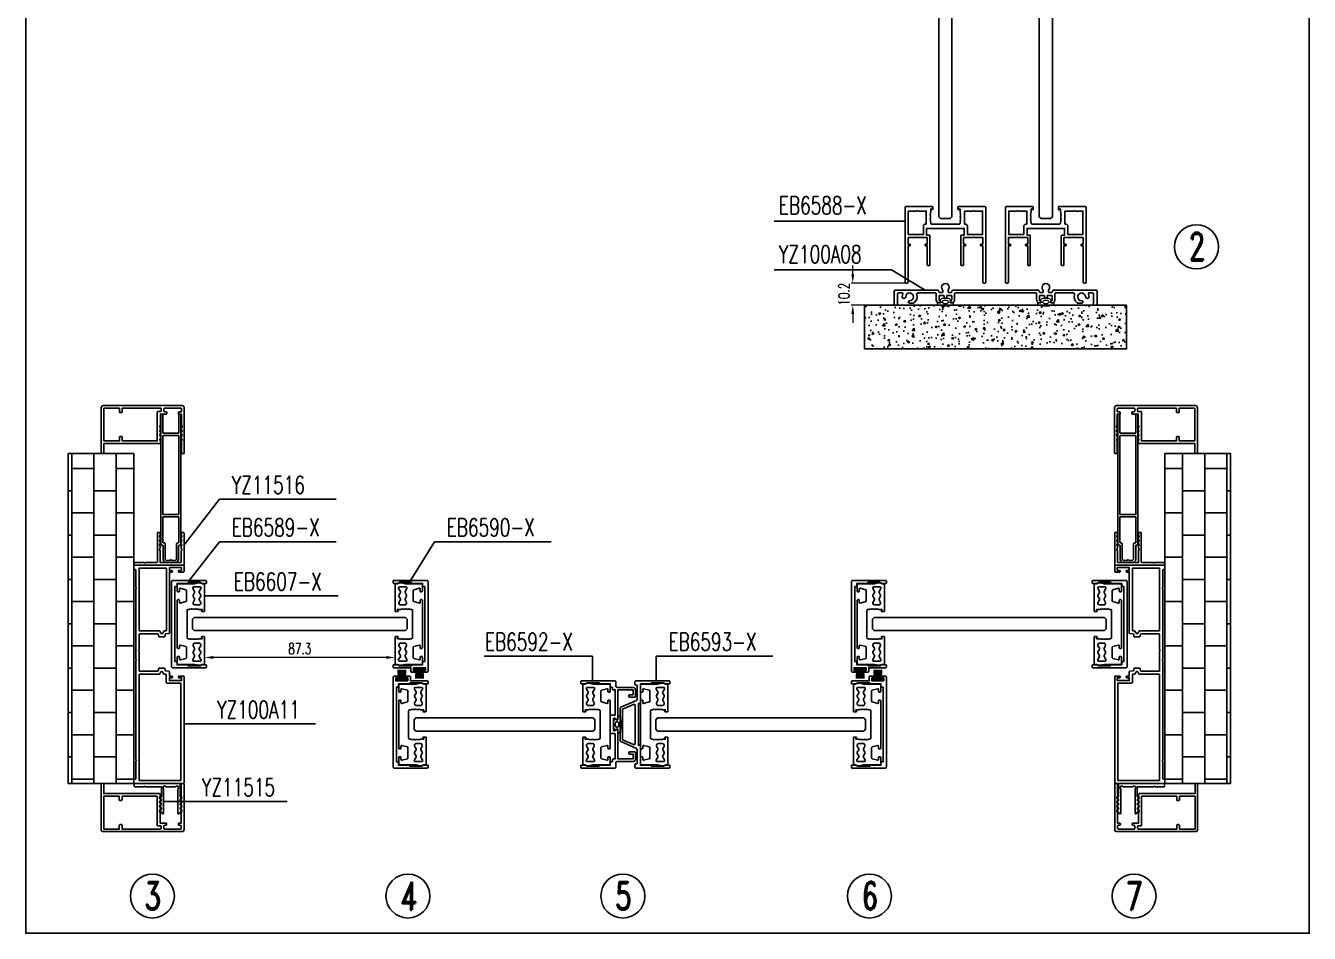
# Model space of a CAD drawing. Header units: millimetres. Extents: x 4423 to 13326, y -1516 to 5738.
# Drawn here: x 5405 to 5993, y 3091 to 3507 of the extents above; entities that cross this region are included whole.
import ezdxf

# ---------------------------------------------------------------- set-up
doc = ezdxf.new("R2010")
doc.units = ezdxf.units.MM
doc.header["$LTSCALE"] = 0.5
for name, color, linetype in [('墙体', 2, 'Continuous'), ('玻璃', 4, 'Continuous'), ('铝型材', 1, 'Continuous'), ('隔热条', 6, 'Continuous')]:
    doc.layers.add(name, color=color, linetype=linetype)
doc.styles.add('CTXT', font='romand.shx', dxfattribs={"width": 0.7, "height": 5})
doc.styles.add('汇总标注', font='romand.shx', dxfattribs={"width": 0.7, "height": 5})
doc.dimstyles.new('1汇总比例', dxfattribs={"dimscale": 0, "dimtxt": 5, "dimasz": 4, "dimexe": 0.7, "dimexo": 0.625, "dimgap": 1.5, "dimtad": 1, "dimzin": 9, "dimdsep": 46, "dimtxsty": '汇总标注', "dimcen": 0, "dimclrd": 3, "dimclre": 3, "dimclrt": 2, "dimadec": 1, "dimazin": 2, "dimtfac": 1, "dimtofl": 0, "dimtmove": 0, "dimatfit": 3, "dimfxl": 0, "dimtolj": 1, "dimlwd": 13, "dimlwe": 13, "dimarcsym": 0})

# ---------------------------------------------------------------- blocks, each defined once
blk = doc.blocks.new('*D243')
at = {"layer": 'Defpoints', "color": 0, "ltscale": 0.4, "transparency": 16777216}
for p in [(5784.17, 3388.91), (5808.81, 3388.91), (5800.16, 3378.71)]:
    blk.add_point(p, dxfattribs=at)
at = {"layer": '铝型材', "color": 3, "lineweight": 13, "ltscale": 0.4, "transparency": 16777216}
for p, q in [((5784.17, 3392.91), (5784.17, 3396.91)), ((5808.18, 3388.91), (5783.47, 3388.91)), ((5799.53, 3378.71), (5783.47, 3378.71)), ((5784.17, 3374.71), (5784.17, 3370.71))]:
    blk.add_line(p, q, dxfattribs=at)
at = {"layer": '铝型材', "color": 3, "ltscale": 0.4, "transparency": 16777216}
for points in [[(5783.5, 3392.91), (5784.83, 3392.91), (5784.17, 3388.91)], [(5783.5, 3374.71), (5784.83, 3374.71), (5784.17, 3378.71)]]:
    blk.add_solid(points, dxfattribs=at)
at = {"layer": '铝型材', "color": 2, "ltscale": 0.4, "transparency": 16777216, "insert": (5780.17, 3383.81), "char_height": 5, "attachment_point": 5, "rotation": 90, "style": '汇总标注'}
blk.add_mtext('\\A1;10.2', dxfattribs=at)
blk = doc.blocks.new('YZ11515', base_point=(16.88, 20.87))
at = {"layer": '铝型材', "ltscale": 0.4}
blk.add_lwpolyline([(29.27, 24.68, -0.703367), (29.08, 24.15), (18, 24.15, -0.201513), (17.78, 24.24, 1.010051), (16.79, 23.25, -0.201513), (16.88, 23.03), (16.88, 18.71, -0.201513), (16.79, 18.5, 1.010051), (17.78, 17.51, -0.201513), (18, 17.6), (29.08, 17.6, -0.703367), (29.27, 17.06), (28.16, 16.14, -0.451183), (27.51, 16.25, 0.55), (26.25, 16.25, -0.55), (25.51, 16.25, 0.55), (24.25, 16.25, -0.55), (23.51, 16.25, 0.55), (22.25, 16.25, -0.862479), (21.46, 16.6), (16.88, 16.6), (16.88, 9.01), (16.58, 8.71), (16.88, 8.41), (16.88, 4.35, -0.414214), (16.58, 4.05), (15.68, 4.05, -0.414214), (15.38, 4.35), (15.38, 24.85, -0.414214), (15.68, 25.15), (21.46, 25.15, -0.862479), (22.25, 25.49, 0.55), (23.51, 25.49, -0.55), (24.25, 25.49, 0.55), (25.51, 25.49, -0.55), (26.25, 25.49, 0.55), (27.51, 25.49, -0.451183), (28.16, 25.6)], format="xyb", close=True, dxfattribs=at)
blk = doc.blocks.new('YZ11516', base_point=(8.42, 17.82))
at = {"layer": '铝型材', "ltscale": 0.4}
blk.add_lwpolyline([(8.42, 24.58), (8.42, 2.38, 0.414214), (8.72, 2.08), (9.32, 2.08, 0.414214), (9.62, 2.38), (9.62, 6.58), (9.32, 6.88), (9.62, 7.18), (9.62, 12.38, -0.414214), (9.92, 12.68), (23.12, 12.68, 0.414214), (23.42, 12.98), (23.42, 13.68, 0.414214), (23.12, 13.98), (22.18, 13.98, -0.424619), (21.19, 13.82), (20.91, 14.03, 0.333333), (20.31, 14.03), (20.03, 13.82, -0.333411), (19.19, 13.82), (18.91, 14.03, 0.333333), (18.31, 14.03), (18.03, 13.82, -0.333372), (17.19, 13.82), (16.91, 14.03, 0.333333), (16.31, 14.03), (16.03, 13.82, -0.343771), (15.17, 13.84), (14.99, 13.98), (9.62, 13.98), (9.62, 23.28, -0.414214), (9.92, 23.58), (14.99, 23.58), (15.17, 23.73, -0.343805), (16.03, 23.74), (16.31, 23.53, 0.333333), (16.91, 23.53), (17.19, 23.74, -0.333411), (18.03, 23.74), (18.31, 23.53, 0.333333), (18.91, 23.53), (19.19, 23.74, -0.333411), (20.03, 23.74), (20.31, 23.53, 0.333333), (20.91, 23.53), (21.19, 23.74, -0.424619), (22.18, 23.58), (23.12, 23.58, 0.414214), (23.42, 23.88), (23.42, 24.58, 0.414214), (23.12, 24.88), (8.72, 24.88, 0.414214)], format="xyb", close=True, dxfattribs=at)
blk = doc.blocks.new('EB6588-X', base_point=(40.95, 39.28))
at = {"layer": '铝型材', "ltscale": 0.4}
for points in [[(47.36, 46.22), (47.05, 45.91, -0.668179), (46.7, 46.05), (46.7, 47.08, -0.414214), (46.9, 47.28), (59.15, 47.28, -0.414214), (59.45, 46.98), (59.45, 12.58, -0.414214), (59.15, 12.28), (58.35, 12.28, -0.414214), (58.05, 12.58), (58.05, 29.28), (57.35, 29.28, -0.414214), (57.05, 29.58), (57.05, 29.78, -0.414214), (57.35, 30.08), (58.05, 30.08), (58.05, 33.08), (54.25, 33.08), (53.95, 33.38), (53.65, 33.08), (49.25, 33.08), (49.25, 30.08), (49.95, 30.08, -0.414214), (50.25, 29.78), (50.25, 29.58, -0.414214), (49.95, 29.28), (49.25, 29.28), (49.25, 20.58, -0.414214), (48.95, 20.28), (48.35, 20.28, -0.414214), (48.05, 20.58), (48.05, 33.98, -0.414214), (48.35, 34.28), (49.55, 34.28), (49.55, 37.28), (32.35, 37.28), (32.35, 34.28), (33.55, 34.28, -0.414214), (33.85, 33.98), (33.85, 20.58, -0.414214), (33.55, 20.28), (32.95, 20.28, -0.414214), (32.65, 20.58), (32.65, 29.28), (31.95, 29.28, -0.414214), (31.65, 29.58), (31.65, 29.78, -0.414214), (31.95, 30.08), (32.65, 30.08), (32.65, 33.08), (28.25, 33.08), (27.95, 33.38), (27.65, 33.08), (23.85, 33.08), (23.85, 30.08), (24.55, 30.08, -0.414214), (24.85, 29.78), (24.85, 29.58, -0.414214), (24.55, 29.28), (23.85, 29.28), (23.85, 12.58, -0.414214), (23.55, 12.28), (22.75, 12.28, -0.414214), (22.45, 12.58), (22.45, 46.98, -0.414214), (22.75, 47.28), (35, 47.28, -0.414214), (35.2, 47.08), (35.2, 46.05, -0.668179), (34.86, 45.91), (34.55, 46.22, 0.668179), (34.2, 46.08), (34.2, 44.58), (33.9, 44.28), (34.2, 43.98), (33.9, 43.68), (34.2, 43.38), (33.9, 43.08), (34.2, 42.78), (33.9, 42.48), (34.2, 42.18), (33.9, 41.88), (34.2, 41.58), (33.9, 41.28), (34.2, 40.98), (33.9, 40.68), (34.2, 40.38), (34.2, 39.78, 0.414214), (34.7, 39.28), (47.2, 39.28, 0.414214), (47.7, 39.78), (47.7, 40.38), (48, 40.68), (47.7, 40.98), (48, 41.28), (47.7, 41.58), (48, 41.88), (47.7, 42.18), (48, 42.48), (47.7, 42.78), (48, 43.08), (47.7, 43.38), (48, 43.68), (47.7, 43.98), (48, 44.28), (47.7, 44.58), (47.7, 46.08, 0.668179)], [(30.85, 38.28), (30.85, 34.58), (23.95, 34.58), (23.95, 45.28), (27.65, 45.28), (27.95, 45.58), (28.25, 45.28), (32.2, 45.28), (32.2, 39.28), (31.85, 39.28, 0.414214)], [(49.7, 39.28), (49.7, 45.28), (53.65, 45.28), (53.95, 45.58), (54.25, 45.28), (57.95, 45.28), (57.95, 34.58), (51.05, 34.58), (51.05, 38.28, 0.414214), (50.05, 39.28)]]:
    blk.add_lwpolyline(points, format="xyb", close=True, dxfattribs=at)
blk = doc.blocks.new('YZ100A08', base_point=(8.34, 7.24))
at = {"layer": '铝型材', "ltscale": 0.4}
blk.add_lwpolyline([(79.12, 11.62, 2.243306), (76.52, 11.66, -0.180496), (76.64, 11.34), (76.64, 10.76, -0.414214), (76.34, 10.46), (75.15, 10.46, -0.339454), (74.86, 10.68), (74.68, 11.34, 0.339454), (74.39, 11.56), (35.29, 11.56, 0.339454), (35, 11.34), (34.83, 10.68, -0.339454), (34.54, 10.46), (33.34, 10.46, -0.414214), (33.04, 10.76), (33.04, 11.41, -0.189722), (33.12, 11.62, 2.243306), (30.52, 11.66, -0.180496), (30.64, 11.34), (30.64, 10.76, -0.414214), (30.34, 10.46), (29.15, 10.46, -0.339454), (28.86, 10.68), (28.68, 11.34, 0.339454), (28.39, 11.56), (8.84, 11.56, 0.414214), (8.34, 11.06), (8.34, 4.86, 0.414214), (8.64, 4.56), (9.64, 4.56, 0.414214), (9.94, 4.86), (9.94, 9.76, -0.414214), (10.44, 10.26), (12.08, 10.26, -0.547293), (12.36, 9.83, 0.095612), (12.05, 8.58, 1), (13.64, 8.5, -2.4001), (15.37, 6.61, 1.043595), (15.37, 5.61), (17.28, 5.61, 0.159856), (17.46, 5.67, 0.320722), (18.69, 9.43, -0.506548), (19.26, 10.21), (27.34, 10.21, -0.414214), (27.64, 9.91), (27.64, 6.9, 0.131652), (27.68, 6.75), (28.23, 5.81, 0.267949), (28.48, 5.66), (29.29, 5.66, 0.57735), (29.55, 6.11), (28.98, 7.1, -0.131652), (28.94, 7.25), (28.94, 8.81, -0.414214), (29.24, 9.11), (30.94, 9.11, -0.414214), (31.24, 8.81), (31.24, 8.16, 0.414214), (31.54, 7.86), (32.14, 7.86, 0.414214), (32.44, 8.16), (32.44, 8.81, -0.414214), (32.74, 9.11), (34.44, 9.11, -0.414214), (34.74, 8.81), (34.74, 7.25, -0.131652), (34.7, 7.1), (34.13, 6.11, 0.57735), (34.39, 5.66), (35.2, 5.66, 0.267949), (35.46, 5.81), (36, 6.75, 0.131652), (36.04, 6.9), (36.04, 9.91, -0.414214), (36.34, 10.21), (73.34, 10.21, -0.414214), (73.64, 9.91), (73.64, 6.9, 0.131652), (73.68, 6.75), (74.23, 5.81, 0.267949), (74.48, 5.66), (75.29, 5.66, 0.57735), (75.55, 6.11), (74.98, 7.1, -0.131652), (74.94, 7.25), (74.94, 8.81, -0.414214), (75.24, 9.11), (76.94, 9.11, -0.414214), (77.24, 8.81), (77.24, 8.16, 0.414214), (77.54, 7.86), (78.14, 7.86, 0.414214), (78.44, 8.16), (78.44, 8.81, -0.414214), (78.74, 9.11), (80.44, 9.11, -0.414214), (80.74, 8.81), (80.74, 7.25, -0.131652), (80.7, 7.1), (80.13, 6.11, 0.57735), (80.39, 5.66), (81.2, 5.66, 0.267949), (81.46, 5.81), (82, 6.75, 0.131652), (82.04, 6.9), (82.04, 9.91, -0.414214), (82.34, 10.21), (90.43, 10.21, -0.506548), (91, 9.43, 0.320722), (92.23, 5.67, 0.159856), (92.41, 5.61), (94.32, 5.61, 1.043595), (94.32, 6.61, -2.4001), (96.04, 8.5, 1), (97.64, 8.58, 0.095612), (97.33, 9.83, -0.547293), (97.6, 10.26), (99.24, 10.26, -0.414214), (99.74, 9.76), (99.74, 4.86, 0.414214), (100.04, 4.56), (101.04, 4.56, 0.414214), (101.34, 4.86), (101.34, 11.06, 0.414214), (100.84, 11.56), (81.29, 11.56, 0.339454), (81, 11.34), (80.83, 10.68, -0.339454), (80.54, 10.46), (79.34, 10.46, -0.414214), (79.04, 10.76), (79.04, 11.41, -0.189722), (79.12, 11.62)], format="xyb", dxfattribs=at)
blk = doc.blocks.new('YZ11514', base_point=(28.84, 8.21))
at = {"layer": '铝型材', "ltscale": 0.4}
for points in [[(28.84, 4.31, -0.414214), (27.84, 3.31), (7.34, 3.31, -0.414214), (6.84, 3.81), (6.84, 4.21, -0.414214), (7.14, 4.51), (11.44, 4.51), (11.44, 30.11, -0.414214), (11.74, 30.41), (12.68, 30.41, 0.424619), (13.67, 30.25), (13.95, 30.46, -0.333333), (14.55, 30.46), (14.83, 30.25, 0.333411), (15.67, 30.25), (15.95, 30.46, -0.333333), (16.55, 30.46), (16.83, 30.25, 0.333372), (17.67, 30.25), (17.95, 30.46, -0.333333), (18.55, 30.46), (18.83, 30.25, 0.343771), (19.69, 30.26), (19.87, 30.41), (24.94, 30.41), (24.94, 33.01, -0.414214), (25.24, 33.31), (25.64, 33.31, -0.414214), (25.94, 33.01), (25.94, 32.31, 0.414214), (26.24, 32.01), (27.34, 32.01, 0.414214), (27.64, 32.31), (27.64, 39.71, 0.414214), (27.34, 40.01), (26.24, 40.01, 0.414214), (25.94, 39.71), (25.94, 39.01, -0.414214), (25.64, 38.71), (25.24, 38.71, -0.414214), (24.94, 39.01), (24.94, 40.01), (19.87, 40.01), (19.69, 40.15, 0.343805), (18.83, 40.17), (18.55, 39.96, -0.333333), (17.95, 39.96), (17.67, 40.17, 0.333411), (16.83, 40.17), (16.55, 39.96, -0.333333), (15.95, 39.96), (15.67, 40.17, 0.333411), (14.83, 40.17), (14.55, 39.96, -0.333333), (13.95, 39.96), (13.67, 40.17, 0.424619), (12.68, 40.01), (7.14, 40.01, -0.414214), (6.84, 40.31), (6.84, 41.01, -0.414214), (7.14, 41.31), (27.84, 41.31, -0.414214), (28.84, 40.31)], [(14.64, 11.91), (14.64, 12.61, 0.414214), (14.34, 12.91), (12.64, 12.91), (12.64, 28.96), (25.84, 28.96, 0.414214), (26.14, 29.26), (26.14, 30.51, -0.414214), (26.44, 30.81), (27.34, 30.81, -0.414214), (27.64, 30.51), (27.64, 12.91), (25.94, 12.91, 0.414214), (25.64, 12.61), (25.64, 11.91, 0.414214), (25.94, 11.61), (27.64, 11.61), (27.64, 4.51), (12.64, 4.51), (12.64, 11.61), (14.34, 11.61, 0.414214)]]:
    blk.add_lwpolyline(points, format="xyb", close=True, dxfattribs=at)
blk = doc.blocks.new('YZ11517', base_point=(27.72, 11.34))
at = {"layer": '铝型材', "ltscale": 0.4}
for points in [[(14.69, 10.62), (14.69, 11.04, -0.414214), (14.99, 11.34), (74.39, 11.34, -0.414214), (74.69, 11.04), (74.69, 10.69, -0.414214), (74.39, 10.39), (66.19, 10.39, 0.414214), (65.89, 10.09), (65.89, 3.39, 0.414214), (66.19, 3.09), (74.39, 3.09, -0.414214), (74.69, 2.79), (74.69, 2.44, -0.414214), (74.39, 2.14), (14.99, 2.14, -0.414214), (14.69, 2.44), (14.69, 2.87, 0.414214), (14.39, 3.17), (7.72, 3.17), (6.69, 4.19), (6.69, 9.29), (7.72, 10.32), (14.39, 10.32, 0.414214)], [(8.23, 9.37, 0.198912), (8.02, 9.28), (7.73, 8.99, 0.198912), (7.64, 8.77), (7.64, 7.04, -1), (7.64, 6.44), (7.64, 4.71, 0.198912), (7.73, 4.5), (8.02, 4.21, 0.198912), (8.23, 4.12), (15.34, 4.12, -0.414214), (15.64, 3.82), (15.64, 3.39, 0.414214), (15.94, 3.09), (27.59, 3.09), (27.59, 10.39), (15.94, 10.39, 0.414214), (15.64, 10.09), (15.64, 9.67, -0.414214), (15.34, 9.37)], [(64.94, 3.39), (64.94, 10.09, 0.414214), (64.64, 10.39), (28.69, 10.39), (28.69, 3.09), (64.64, 3.09, 0.414214)]]:
    blk.add_lwpolyline(points, format="xyb", close=True, dxfattribs=at)
blk = doc.blocks.new('EB6607-X', base_point=(28.53, 10.93))
at = {"layer": '铝型材', "ltscale": 0.4}
for points in [[(22.44, 17.56, 0.668179), (22.78, 17.7), (22.78, 18.74, 0.414214), (22.58, 18.94), (10.33, 18.94, 0.402142), (10.03, 18.65), (10.03, 17.94), (9.63, 16.97), (9.63, 16.17), (10.03, 14.33), (10.03, 6.74, 0.414214), (10.33, 6.44), (13.43, 6.44, 0.414214), (13.73, 6.74), (13.73, 7.14, 0.414214), (13.43, 7.44), (12.42, 7.44, -0.493145), (12.13, 7.81), (12.83, 10.41, -0.339454), (13.12, 10.64), (17.94, 10.64, -0.339454), (18.23, 10.41), (18.93, 7.81, -0.493145), (18.64, 7.44), (17.63, 7.44, 0.414214), (17.33, 7.14), (17.33, 6.74, 0.414214), (17.63, 6.44), (39.43, 6.44, 0.414214), (39.73, 6.74), (39.73, 7.14, 0.414214), (39.43, 7.44), (38.42, 7.44, -0.493145), (38.13, 7.81), (38.83, 10.41, -0.339454), (39.12, 10.64), (43.94, 10.64, -0.339454), (44.23, 10.41), (44.93, 7.81, -0.493145), (44.64, 7.44), (43.63, 7.44, 0.414214), (43.33, 7.14), (43.33, 6.74, 0.414214), (43.63, 6.44), (46.73, 6.44, 0.414214), (47.03, 6.74), (47.03, 14.33), (47.43, 16.17), (47.43, 16.97), (47.03, 17.94), (47.03, 18.65, 0.402142), (46.73, 18.94), (34.48, 18.94, 0.414214), (34.28, 18.74), (34.28, 17.7, 0.668179), (34.62, 17.56), (34.94, 17.88, -0.668179), (35.28, 17.74), (35.28, 16.24), (35.58, 15.94), (35.28, 15.64), (35.58, 15.34), (35.28, 15.04), (35.58, 14.74), (35.28, 14.44), (35.58, 14.14), (35.28, 13.84), (35.58, 13.54), (35.28, 13.24), (35.58, 12.94), (35.28, 12.64), (35.58, 12.34), (35.28, 12.04), (35.28, 11.44, -0.414214), (34.78, 10.94), (22.28, 10.94, -0.414214), (21.78, 11.44), (21.78, 12.04), (21.48, 12.34), (21.78, 12.64), (21.48, 12.94), (21.78, 13.24), (21.48, 13.54), (21.78, 13.84), (21.48, 14.14), (21.78, 14.44), (21.48, 14.74), (21.78, 15.04), (21.48, 15.34), (21.78, 15.64), (21.48, 15.94), (21.78, 16.24), (21.78, 17.74, -0.668179), (22.12, 17.88)], [(19.08, 13.68, -0.267949), (18.58, 13.68), (17.43, 14.34, 0.267949), (16.93, 14.34), (15.78, 13.68, -0.267949), (15.28, 13.68), (14.13, 14.34, 0.267949), (13.63, 14.34), (12.28, 13.56, -0.57735), (11.53, 13.99), (11.53, 16.88, -0.57735), (12.28, 17.31), (13.63, 16.53, 0.267949), (14.13, 16.53), (15.28, 17.2, -0.267949), (15.78, 17.2), (16.93, 16.53, 0.267949), (17.43, 16.53), (18.58, 17.2, -0.267949), (19.08, 17.2), (19.63, 16.88, -0.267949), (19.78, 16.62), (19.78, 14.25, -0.267949), (19.63, 13.99)], [(37.98, 13.68, 0.267949), (38.48, 13.68), (39.63, 14.34, -0.267949), (40.13, 14.34), (41.28, 13.68, 0.267949), (41.78, 13.68), (42.93, 14.34, -0.267949), (43.43, 14.34), (44.78, 13.56, 0.57735), (45.53, 13.99), (45.53, 16.88, 0.57735), (44.78, 17.31), (43.43, 16.53, -0.267949), (42.93, 16.53), (41.78, 17.2, 0.267949), (41.28, 17.2), (40.13, 16.53, -0.267949), (39.63, 16.53), (38.48, 17.2, 0.267949), (37.98, 17.2), (37.43, 16.88, 0.267949), (37.28, 16.62), (37.28, 14.25, 0.267949), (37.43, 13.99)]]:
    blk.add_lwpolyline(points, format="xyb", close=True, dxfattribs=at)
blk = doc.blocks.new('EB6589-X', base_point=(8.19, 19.02))
at = {"layer": '铝型材', "ltscale": 0.4}
blk.add_lwpolyline([(47.04, 16.34, -0.192258), (46.49, 17.72), (46.49, 19.02, -0.414214), (46.79, 19.32), (47.59, 19.32, -0.414214), (47.89, 19.02), (47.89, 3.82, -0.414214), (47.39, 3.32), (8.39, 3.32, -0.414214), (7.89, 3.82), (7.89, 19.02, -0.414214), (8.19, 19.32), (8.99, 19.32, -0.414214), (9.29, 19.02), (9.29, 17.72, -0.192258), (8.74, 16.34), (8.74, 15.03), (8.74, 11), (9.24, 10.5), (9.24, 5.82), (10.44, 5.82, -0.414214), (10.74, 5.52), (10.74, 4.82), (45.04, 4.82), (45.04, 5.52, -0.414214), (45.34, 5.82), (46.09, 5.82), (46.54, 5.82), (46.54, 10.5), (47.04, 11), (47.04, 15.03)], format="xyb", close=True, dxfattribs=at)
blk = doc.blocks.new('YZ100A11', base_point=(10.27, 9.82))
at = {"layer": '铝型材', "ltscale": 0.4}
for points in [[(58.89, 20.15, -0.388879), (59.19, 20.42), (61.07, 20.42), (61.07, 21.52, -0.414214), (61.37, 21.82), (61.57, 21.82, -0.414214), (61.87, 21.52), (61.87, 20.42), (63.17, 20.42), (63.17, 25.92), (61.87, 25.92), (61.87, 24.82, -0.414214), (61.57, 24.52), (61.37, 24.52, -0.414214), (61.07, 24.82), (61.07, 26.82, -0.414214), (61.37, 27.12), (109.97, 27.12, -0.000376), (109.97, 27.12, -0.413773), (110.27, 26.82), (110.27, 4.62, -0.414214), (109.77, 4.12), (108.57, 4.12, -0.414214), (108.27, 4.42), (108.27, 4.82, 0.414214), (107.97, 5.12), (99.97, 5.12), (99.67, 5.42), (99.37, 5.12), (53.97, 5.12), (53.67, 5.42), (53.37, 5.12), (21.17, 5.12), (20.87, 5.42), (20.57, 5.12), (12.57, 5.12, 0.414262), (12.27, 4.82), (12.27, 4.42, -0.414214), (11.97, 4.12), (10.77, 4.12, -0.414214), (10.27, 4.62), (10.27, 26.82, -0.414214), (10.57, 27.12), (13.17, 27.12, -0.414214), (13.47, 26.82), (13.47, 24.82, -0.414214), (13.17, 24.52), (12.97, 24.52, -0.414214), (12.67, 24.82), (12.67, 25.92), (11.37, 25.92), (11.37, 20.42), (12.67, 20.42), (12.67, 21.52, -0.414214), (12.97, 21.82), (13.17, 21.82, -0.414214), (13.47, 21.52), (13.47, 20.42), (41.34, 20.42, -0.388879), (41.64, 20.15), (41.77, 18.69, 0.388879), (42.07, 18.42), (42.77, 18.42, -0.414214), (43.07, 18.12), (43.07, 15.72, -0.414214), (42.77, 15.42), (42.37, 15.42, 0.131652), (42.22, 15.38), (41.91, 15.21, 0.267949), (41.76, 14.95), (41.76, 6.82, 0.414214), (42.06, 6.52), (48.97, 6.52), (49.27, 6.22), (49.57, 6.52), (58.57, 6.52, 0.414214), (58.87, 6.82), (58.87, 14.95, 0.267949), (58.72, 15.21), (58.41, 15.38, 0.131652), (58.26, 15.42), (57.77, 15.42, -0.414214), (57.47, 15.72), (57.47, 18.12, -0.414214), (57.77, 18.42), (58.47, 18.42, 0.388879), (58.76, 18.69)], [(64.37, 19.42), (64.37, 25.72), (108.87, 25.72), (108.87, 6.52), (60.37, 6.52, -0.414214), (60.27, 6.62), (60.27, 15.64, 0.267949), (60.02, 16.07), (59.15, 16.57, -0.57735), (59.15, 17.27), (60.02, 17.77, 0.267949), (60.27, 18.2), (60.27, 18.82, -0.414214), (60.37, 18.92), (63.87, 18.92, 0.414214)], [(40.16, 19.02), (11.67, 19.02), (11.67, 6.52), (40.16, 6.52, 0.414214), (40.36, 6.72), (40.36, 15.64, -0.267949), (40.56, 15.98), (41.43, 16.49, 0.57735), (41.43, 17.35), (40.56, 17.86, -0.267949), (40.36, 18.2), (40.36, 18.82, 0.414214)]]:
    blk.add_lwpolyline(points, format="xyb", close=True, dxfattribs=at)
blk = doc.blocks.new('*D385')
at = {"layer": 'Defpoints', "color": 0, "ltscale": 0.4, "transparency": 16777216}
for p in [(5487.24, 3222.96), (5574.53, 3226.03), (5487.24, 3217.39)]:
    blk.add_point(p, dxfattribs=at)
at = {"layer": '铝型材', "color": 3, "lineweight": 13, "ltscale": 0.4, "transparency": 16777216}
for p, q in [((5487.24, 3222.33), (5487.24, 3216.69)), ((5574.53, 3225.41), (5574.53, 3216.69)), ((5570.53, 3217.39), (5491.24, 3217.39))]:
    blk.add_line(p, q, dxfattribs=at)
at = {"layer": '铝型材', "color": 3, "ltscale": 0.4, "transparency": 16777216}
for points in [[(5491.24, 3218.06), (5491.24, 3216.73), (5487.24, 3217.39)], [(5570.53, 3218.06), (5570.53, 3216.73), (5574.53, 3217.39)]]:
    blk.add_solid(points, dxfattribs=at)
at = {"layer": '铝型材', "color": 2, "ltscale": 0.4, "transparency": 16777216, "insert": (5530.88, 3221.39), "char_height": 5, "attachment_point": 5, "style": '汇总标注'}
blk.add_mtext('\\A1;87.3', dxfattribs=at)
blk = doc.blocks.new('EB6590-X', base_point=(11.59, 20.91))
at = {"layer": '铝型材', "ltscale": 0.4}
blk.add_lwpolyline([(50.44, 18.23, -0.192258), (49.89, 19.61), (49.89, 20.91, -0.414214), (50.19, 21.21), (50.99, 21.21, -0.414214), (51.29, 20.91), (51.29, 13.11), (53.09, 13.11, -0.414214), (53.39, 12.81), (53.39, 10.81, -0.414214), (53.09, 10.51), (52.89, 10.51, -0.414214), (52.59, 10.81), (52.59, 11.91), (51.29, 11.91), (51.29, 6.41), (52.59, 6.41), (52.59, 7.51, -0.414214), (52.89, 7.81), (53.09, 7.81, -0.414214), (53.39, 7.51), (53.39, 5.71, -0.414214), (52.89, 5.21), (11.79, 5.21, -0.414214), (11.29, 5.71), (11.29, 20.91, -0.414214), (11.59, 21.21), (12.39, 21.21, -0.414214), (12.69, 20.91), (12.69, 19.61, -0.192258), (12.14, 18.23), (12.14, 16.92), (12.14, 12.89), (12.64, 12.39), (12.64, 7.71), (13.84, 7.71, -0.414214), (14.14, 7.41), (14.14, 6.71), (48.44, 6.71), (48.44, 7.41, -0.414214), (48.74, 7.71), (49.49, 7.71), (49.94, 7.71), (49.94, 12.39), (50.44, 12.89), (50.44, 16.92)], format="xyb", close=True, dxfattribs=at)
blk = doc.blocks.new('EB6592-X', base_point=(32.05, 15.3))
at = {"layer": '铝型材', "ltscale": 0.4}
blk.add_lwpolyline([(13.15, 28.8), (12.35, 28.8, 0.414214), (12.05, 28.5), (12.05, 13.3, 0.414214), (12.55, 12.8), (14.45, 12.8, -0.414214), (15.05, 12.2), (15.05, 4.8, 0.414214), (16.05, 3.8), (19.25, 3.8, 0.414214), (19.55, 4.1), (19.55, 6.5, 0.414214), (19.25, 6.8), (18.75, 6.8, 0.414214), (18.45, 6.5), (18.45, 4.9), (16.25, 4.9), (16.25, 11.8), (29.5, 11.8, 0.57735), (29.76, 12.25), (29.12, 13.35, -0.57735), (29.38, 13.8), (34.71, 13.8, -0.57735), (34.97, 13.35), (34.34, 12.25, 0.57735), (34.6, 11.8), (47.85, 11.8), (47.85, 4.9), (45.65, 4.9), (45.65, 6.5, 0.414214), (45.35, 6.8), (44.85, 6.8, 0.414214), (44.55, 6.5), (44.55, 4.1, 0.414214), (44.85, 3.8), (48.05, 3.8, 0.414214), (49.05, 4.8), (49.05, 12.2, -0.414214), (49.65, 12.8), (51.55, 12.8, 0.414214), (52.05, 13.3), (52.05, 28.5, 0.414214), (51.75, 28.8), (50.95, 28.8, 0.414214), (50.65, 28.5), (50.65, 27.2, 0.192258), (51.2, 25.83), (51.2, 20.49), (50.7, 19.99), (50.7, 15.3), (49.5, 15.3, 0.414214), (49.2, 15), (49.2, 14.6, -0.414214), (48.9, 14.3), (48.15, 14.3, 0.414214), (47.85, 14), (47.85, 13), (36.55, 13, -0.414214), (36.25, 13.3), (36.25, 15, 0.414214), (35.95, 15.3), (28.15, 15.3, 0.414214), (27.85, 15), (27.85, 13.3, -0.414214), (27.55, 13), (16.25, 13), (16.25, 14, 0.414214), (15.95, 14.3), (15.2, 14.3, -0.414214), (14.9, 14.6), (14.9, 15, 0.414214), (14.6, 15.3), (13.4, 15.3), (13.4, 19.99), (12.9, 20.49), (12.9, 25.83, 0.192258), (13.45, 27.2), (13.45, 28.5, 0.414214)], format="xyb", close=True, dxfattribs=at)
blk = doc.blocks.new('EB6593-X', base_point=(40.97, 16.56))
at = {"layer": '铝型材', "ltscale": 0.4}
for points in [[(60.12, 27.97), (60.12, 22.63), (59.62, 22.13), (59.62, 17.45), (51.02, 17.45, 0.414214), (50.52, 16.95), (50.52, 16.56), (31.42, 16.56), (31.42, 16.95, 0.414214), (30.92, 17.45), (22.32, 17.45), (22.32, 22.13), (21.82, 22.63), (21.82, 27.97, 0.192258), (22.37, 29.35), (22.37, 30.65, 0.414214), (22.07, 30.95), (21.27, 30.95, 0.414214), (20.97, 30.65), (20.97, 15.45, 0.414214), (21.47, 14.95), (22.67, 14.95, 0.414214), (22.97, 15.25), (22.97, 15.75, -0.414214), (23.17, 15.95), (29.37, 15.95, -0.295184), (29.91, 15.6), (33.1, 8.5, 0.295184), (33.65, 8.15), (48.29, 8.15, 0.295184), (48.83, 8.5), (52.02, 15.6, -0.295184), (52.57, 15.95), (58.77, 15.95, -0.414214), (58.97, 15.75), (58.97, 15.25, 0.414214), (59.27, 14.95), (60.47, 14.95, 0.414214), (60.97, 15.45), (60.97, 30.65, 0.414214), (60.67, 30.95), (59.87, 30.95, 0.414214), (59.57, 30.65), (59.57, 29.35, 0.192258)], [(31.74, 14.22), (33.97, 9.25), (47.96, 9.25), (50.2, 14.22, 0.544182), (49.65, 15.06), (32.29, 15.06, 0.544182)]]:
    blk.add_lwpolyline(points, format="xyb", close=True, dxfattribs=at)

msp = doc.modelspace()

# ---------------------------------------------------------------- hatches: boundary and pattern name
at = {"layer": '墙体', "ltscale": 0.4}
h = msp.add_hatch(dxfattribs=at)
h.set_pattern_fill('AR-CONC', color=256, scale=0.05, style=0)
h.set_pattern_definition([(50, (719.265, 686.6005), (9.109233, -0.796954), [0.9525, -10.4775]), (355, (719.265, 686.601), (-1.762141, 9.552832), [0.762, -8.382]), (100.451, (720.024, 686.534), (7.347125, 8.755834), [0.8095, -8.9045]), (46.1842, (719.265, 689.14), (13.553952, -2.102116), [1.42875, -15.71625]), (96.6356, (720.394, 688.965), (11.870212, 12.371278), [1.21425, -13.35675]), (351.184, (719.265, 689.14), (11.87023, 12.371256), [1.143, -12.573]), (21, (720.535, 688.5055), (7.580744, -5.113276), [0.9525, -10.4775]), (326, (720.535, 688.506), (3.090101, 9.209398), [0.762, -8.382]), (71.4514, (721.1665, 688.079), (10.670825, 4.096143), [0.8095, -8.9045]), (37.5, (719.2647, 686.6005), (0.1544302, 4.227752), [0, -8.2804, 0, -8.509, 0, -8.41375]), (7.5, (719.2647, 686.6005), (3.340983, 5.0090287), [0, -4.8514, 0, -8.0899, 0, -3.20675]), (327.5, (716.4326, 686.6005), (6.7795298, -0.2864372), [0, -3.175, 0, -9.906, 0, -13.1445]), (317.5, (715.1626, 686.6005), (7.406459, 1.2713246), [0, -4.1275, 0, -6.5786, 0, -9.3345])])
h.paths.add_polyline_path([(5909.6054, 3378.7148), (5789.6054, 3378.7148), (5789.6054, 3358.7148), (5909.6054, 3358.7148)])
h = msp.add_hatch(dxfattribs=at)
h.set_pattern_fill('AR-B816', color=256, scale=0.05, angle=90, style=0)
h.set_pattern_definition([(90, (9185.614, -3858.87), (-10.16, 6e-16), []), (180, (9185.614, -3858.87), (-10.16, -10.16), [10.16, -10.16])])
h.paths.add_polyline_path([(5454.8448, 3310.7901), (5454.8448, 3159.6016), (5424.8448, 3159.6016), (5424.8448, 3310.7901)])
h = msp.add_hatch(dxfattribs=at)
h.set_pattern_fill('AR-B816', color=256, scale=0.05, angle=90, style=0)
h.set_pattern_definition([(90, (2196.376, -3858.87), (10.16, 6e-16), []), (7e-15, (2196.376, -3858.87), (10.16, -10.16), [10.16, -10.16])])
h.paths.add_polyline_path([(5927.1457, 3310.7901), (5927.1457, 3159.6016), (5957.1457, 3159.6016), (5957.1457, 3310.7901)])

# ---------------------------------------------------------------- linework, layer by layer
for points in [[(5909.6054, 3378.7148), (5789.6054, 3378.7148), (5789.6054, 3358.7148), (5909.6054, 3358.7148)], [(5454.8448, 3310.7901), (5454.8448, 3159.6016), (5424.8448, 3159.6016), (5424.8448, 3310.7901)], [(5927.1457, 3310.7901), (5927.1457, 3159.6016), (5957.1457, 3159.6016), (5957.1457, 3310.7901)]]:
    msp.add_lwpolyline(points, close=True, dxfattribs=at)
at = {"layer": '玻璃', "color": 4}
for points in [[(5824.4055, 3669.2695), (5823.6054, 3668.4694), (5823.6054, 3419.2148), (5824.4054, 3418.4148), (5828.8054, 3418.4148), (5829.6054, 3419.2148), (5829.6054, 3668.4695), (5828.8054, 3669.2695), (5824.4054, 3669.2695), (5823.6054, 3668.4695)], [(5870.4055, 3669.2695), (5869.6054, 3668.4694), (5869.6054, 3419.2148), (5870.4054, 3418.4148), (5874.8054, 3418.4148), (5875.6054, 3419.2148), (5875.6054, 3668.4695), (5874.8054, 3669.2695), (5870.4054, 3669.2695), (5869.6054, 3668.4695)], [(5580.033, 3234.8911), (5579.2328, 3235.6912), (5482.5362, 3235.6912), (5481.7362, 3234.8912), (5481.7362, 3230.4912), (5482.5362, 3229.6912), (5579.233, 3229.6912), (5580.033, 3230.4912), (5580.033, 3234.8912), (5579.233, 3235.6912)], [(5900.2542, 3234.8911), (5899.4541, 3235.6912), (5793.9675, 3235.6912), (5793.1675, 3234.8912), (5793.1675, 3230.4912), (5793.9675, 3229.6912), (5899.4542, 3229.6912), (5900.2542, 3230.4912), (5900.2542, 3234.8912), (5899.4542, 3235.6912)], [(5666.0163, 3188.8918), (5665.2162, 3189.6919), (5584.0159, 3189.6919), (5583.2159, 3188.8919), (5583.2159, 3184.4919), (5584.0159, 3183.6919), (5665.2163, 3183.6919), (5666.0163, 3184.4919), (5666.0163, 3188.8919), (5665.2163, 3189.6919)], [(5789.9846, 3188.8918), (5789.1844, 3189.6919), (5694.7992, 3189.6919), (5693.9992, 3188.8919), (5693.9992, 3184.4919), (5694.7992, 3183.6919), (5789.1846, 3183.6919), (5789.9846, 3184.4919), (5789.9846, 3188.8919), (5789.1846, 3189.6919)]]:
    msp.add_lwpolyline(points, dxfattribs=at)
at = {"layer": '铝型材', "color": 1}
for p, q in [((5808.1054, 3417.26), (5748.2105, 3417.26)), ((5801.9672, 3394.9033), (5748.2105, 3394.9033)), ((5477.8448, 3269.0456), (5494.0598, 3289.8532)), ((5494.0598, 3289.8532), (5547.4625, 3289.8532)), ((5480.2448, 3252.6916), (5494.0598, 3270.4194)), ((5494.0598, 3270.4194), (5547.4625, 3270.4194)), ((5581.5245, 3252.6916), (5592.575, 3270.4194)), ((5592.575, 3270.4194), (5645.9776, 3270.4194)), ((5487.2362, 3245.6333), (5548.4215, 3245.6333)), ((5615.2706, 3218.0219), (5664.9909, 3218.0219)), ((5664.9909, 3218.0219), (5664.9909, 3206.6916)), ((5694.1712, 3218.0219), (5747.5739, 3218.0219)), ((5694.1712, 3218.0219), (5694.1712, 3206.6916)), ((5477.8448, 3186.9231), (5537.9943, 3186.9231)), ((5468.4948, 3151.3619), (5525.1266, 3151.3619))]:
    msp.add_line(p, q, dxfattribs=at)
at = {"layer": '铝型材', "ltscale": 0.4}
msp.add_line((5817.3791, 3385.7148), (5801.9672, 3394.9033), dxfattribs=at)
at = {"layer": '铝型材', "color": 1, "linetype": 'ByBlock', "lineweight": -3}
msp.add_lwpolyline([(5405.3056, 3922.6195), (5993.3056, 3922.6195), (5993.3056, 3091.0195), (5405.3056, 3091.0195)], close=True, dxfattribs=at)
at = {"layer": '铝型材', "color": 1, "ltscale": 0.4}
for centre in [(5941.6265, 3405.524), (5463.3339, 3108.0996), (5580.3995, 3108.0996), (5678.8723, 3108.0996), (5791.8062, 3108.0996), (5913.0035, 3108.0996)]:
    msp.add_circle(centre, 10.08, dxfattribs=at)
at = {"layer": '隔热条', "color": 6, "lineweight": 13}
for points in [[(5824.4897, 3380.2648, -0.57735027), (5824.2299, 3379.8148), (5823.1567, 3379.8148, 0.41421356), (5822.8567, 3379.5148), (5822.8567, 3379.0148, 0.41421356), (5823.1567, 3378.7148), (5824.3754, 3378.7148, -0.19891237), (5824.7289, 3378.5684), (5824.8946, 3378.4027, 0.41421356), (5825.3189, 3378.4027), (5825.3946, 3378.4784, -0.41421356), (5825.8189, 3378.4784), (5825.8946, 3378.4027, 0.41421356), (5826.3189, 3378.4027), (5826.3946, 3378.4784, -0.41421356), (5826.8189, 3378.4784), (5826.8946, 3378.4027, 0.41421356), (5827.3189, 3378.4027), (5827.3946, 3378.4784, -0.41421356), (5827.8189, 3378.4784), (5827.8946, 3378.4027, 0.41421356), (5828.3189, 3378.4027), (5828.4845, 3378.5684, -0.19891237), (5828.8381, 3378.7148), (5830.0567, 3378.7148, 0.41421356), (5830.3567, 3379.0148), (5830.3567, 3379.5148, 0.41421356), (5830.0567, 3379.8148), (5828.9835, 3379.8148, -0.57735027), (5828.7237, 3380.2648), (5828.9394, 3380.6384, 0.29147342), (5828.9159, 3381.1751), (5828.7666, 3381.3884, 0.24469844), (5827.9474, 3381.8148), (5825.266, 3381.8148, 0.24469844), (5824.4469, 3381.3884), (5824.2975, 3381.1751, 0.29147342), (5824.2741, 3380.6384)], [(5870.4897, 3380.2648, -0.57735027), (5870.2299, 3379.8148), (5869.1567, 3379.8148, 0.41421356), (5868.8567, 3379.5148), (5868.8567, 3379.0148, 0.41421356), (5869.1567, 3378.7148), (5870.3754, 3378.7148, -0.19891237), (5870.7289, 3378.5684), (5870.8946, 3378.4027, 0.41421356), (5871.3189, 3378.4027), (5871.3946, 3378.4784, -0.41421356), (5871.8189, 3378.4784), (5871.8946, 3378.4027, 0.41421356), (5872.3189, 3378.4027), (5872.3946, 3378.4784, -0.41421356), (5872.8189, 3378.4784), (5872.8946, 3378.4027, 0.41421356), (5873.3189, 3378.4027), (5873.3946, 3378.4784, -0.41421356), (5873.8189, 3378.4784), (5873.8946, 3378.4027, 0.41421356), (5874.3189, 3378.4027), (5874.4845, 3378.5684, -0.19891237), (5874.8381, 3378.7148), (5876.0567, 3378.7148, 0.41421356), (5876.3567, 3379.0148), (5876.3567, 3379.5148, 0.41421356), (5876.0567, 3379.8148), (5874.9835, 3379.8148, -0.57735027), (5874.7237, 3380.2648), (5874.9394, 3380.6384, 0.29147342), (5874.9159, 3381.1751), (5874.7666, 3381.3884, 0.24469844), (5873.9474, 3381.8148), (5871.266, 3381.8148, 0.24469844), (5870.4469, 3381.3884), (5870.2975, 3381.1751, 0.29147342), (5870.2741, 3380.6384)]]:
    msp.add_lwpolyline(points, format="xyb", close=True, dxfattribs=at)
at = {"layer": '隔热条', "color": 6}
for points in [[(5575.9023, 3211.6916), (5576.0695, 3207.5487)], [(5576.1174, 3211.6916), (5576.2847, 3207.5487)], [(5576.3325, 3211.6916), (5576.4998, 3207.5487)], [(5576.5476, 3211.6916), (5576.7149, 3207.5487)], [(5576.7627, 3211.6916), (5576.93, 3207.5487)], [(5576.9778, 3211.6916), (5577.1451, 3207.5487)], [(5577.1929, 3211.6916), (5577.3602, 3207.5487)], [(5577.5266, 3211.6916), (5577.3594, 3207.5487)], [(5577.408, 3211.6916), (5577.5753, 3207.5487)], [(5577.7409, 3211.6916), (5577.574, 3207.5589)], [(5577.6223, 3211.6916), (5577.7896, 3207.5487)], [(5577.956, 3211.6916), (5577.7887, 3207.5487)], [(5578.1711, 3211.6916), (5578.0038, 3207.5487)], [(5578.3862, 3211.6916), (5578.219, 3207.5487)], [(5578.6013, 3211.6916), (5578.4341, 3207.5487)], [(5578.8164, 3211.6916), (5578.6492, 3207.5487)], [(5579.0316, 3211.6916), (5578.8643, 3207.5487)], [(5579.2467, 3211.6916), (5579.0794, 3207.5487)], [(5584.0023, 3207.6916), (5584.1695, 3211.8344)], [(5584.2174, 3207.6916), (5584.3847, 3211.8344)], [(5584.4325, 3207.6916), (5584.5998, 3211.8344)], [(5584.6476, 3207.6916), (5584.8149, 3211.8344)], [(5584.8627, 3207.6916), (5585.03, 3211.8344)], [(5585.0778, 3207.6916), (5585.2451, 3211.8344)], [(5585.2929, 3207.6916), (5585.4602, 3211.8344)], [(5585.6266, 3207.6916), (5585.4594, 3211.8344)], [(5585.508, 3207.6916), (5585.6749, 3211.8243)], [(5585.8409, 3207.6916), (5585.6736, 3211.8344)], [(5585.7223, 3207.6916), (5585.8896, 3211.8344)], [(5586.056, 3207.6916), (5585.8887, 3211.8344)], [(5586.2711, 3207.6916), (5586.1038, 3211.8344)], [(5586.4862, 3207.6916), (5586.319, 3211.8344)], [(5586.7013, 3207.6916), (5586.5341, 3211.8344)], [(5586.9164, 3207.6916), (5586.7492, 3211.8344)], [(5587.1316, 3207.6916), (5586.9643, 3211.8344)], [(5587.3467, 3207.6916), (5587.1794, 3211.8344)], [(5785.8538, 3207.6916), (5786.0211, 3211.8344)], [(5786.0689, 3207.6916), (5786.2362, 3211.8344)], [(5786.284, 3207.6916), (5786.4513, 3211.8344)], [(5786.4991, 3207.6916), (5786.6664, 3211.8344)], [(5786.7143, 3207.6916), (5786.8815, 3211.8344)], [(5786.9294, 3207.6916), (5787.0966, 3211.8344)], [(5787.1445, 3207.6916), (5787.3117, 3211.8344)], [(5787.4782, 3207.6916), (5787.3109, 3211.8344)], [(5787.3596, 3207.6916), (5787.5269, 3211.8344)], [(5787.6925, 3207.6916), (5787.5256, 3211.8243)], [(5787.5739, 3207.6916), (5787.7411, 3211.8344)], [(5787.9076, 3207.6916), (5787.7403, 3211.8344)], [(5788.1227, 3207.6916), (5787.9554, 3211.8344)], [(5788.3378, 3207.6916), (5788.1705, 3211.8344)], [(5788.5529, 3207.6916), (5788.3856, 3211.8344)], [(5788.768, 3207.6916), (5788.6007, 3211.8344)], [(5788.9831, 3207.6916), (5788.8158, 3211.8344)], [(5789.1982, 3207.6916), (5789.0309, 3211.8344)], [(5793.9538, 3211.6916), (5794.1211, 3207.5487)], [(5794.1689, 3211.6916), (5794.3362, 3207.5487)], [(5794.384, 3211.6916), (5794.5513, 3207.5487)], [(5794.5991, 3211.6916), (5794.7664, 3207.5487)], [(5794.8143, 3211.6916), (5794.9815, 3207.5487)], [(5795.0294, 3211.6916), (5795.1966, 3207.5487)], [(5795.2445, 3211.6916), (5795.4117, 3207.5487)], [(5795.5782, 3211.6916), (5795.4109, 3207.5487)], [(5795.4596, 3211.6916), (5795.6264, 3207.5589)], [(5795.7925, 3211.6916), (5795.6252, 3207.5487)], [(5795.6739, 3211.6916), (5795.8411, 3207.5487)], [(5796.0076, 3211.6916), (5795.8403, 3207.5487)], [(5796.2227, 3211.6916), (5796.0554, 3207.5487)], [(5796.4378, 3211.6916), (5796.2705, 3207.5487)], [(5796.6529, 3211.6916), (5796.4856, 3207.5487)], [(5796.868, 3211.6916), (5796.7007, 3207.5487)], [(5797.0831, 3211.6916), (5796.9158, 3207.5487)], [(5797.2982, 3211.6916), (5797.1309, 3207.5487)]]:
    msp.add_lwpolyline(points, dxfattribs=at)
for points in [[(5587.9602, 3211.8344), (5583.3887, 3211.8344, -0.41421356), (5583.1745, 3212.0487), (5583.1745, 3212.4773, -0.41421356), (5583.3887, 3212.6916), (5587.9602, 3212.6916, -0.41421356), (5588.1745, 3212.4773), (5588.1745, 3212.0487, -0.41421356)], [(5785.2403, 3211.8344), (5789.8117, 3211.8344, 0.41421356), (5790.026, 3212.0487), (5790.026, 3212.4773, 0.41421356), (5789.8117, 3212.6916), (5785.2403, 3212.6916, 0.41421356), (5785.026, 3212.4773), (5785.026, 3212.0487, 0.41421356)], [(5575.2887, 3207.5487), (5579.8602, 3207.5487, -0.41421356), (5580.0745, 3207.3344), (5580.0745, 3206.9059, -0.41421356), (5579.8602, 3206.6916), (5575.2887, 3206.6916, -0.41421356), (5575.0745, 3206.9059), (5575.0745, 3207.3344, -0.41421356)], [(5797.9117, 3207.5487), (5793.3403, 3207.5487, 0.41421356), (5793.126, 3207.3344), (5793.126, 3206.9059, 0.41421356), (5793.3403, 3206.6916), (5797.9117, 3206.6916, 0.41421356), (5798.126, 3206.9059), (5798.126, 3207.3344, 0.41421356)], [(5675.0342, 3184.5317, -0.24469844), (5674.6078, 3185.3509), (5674.6078, 3188.0323, -0.24469844), (5675.0342, 3188.8514), (5675.2475, 3189.0008, -0.29147342), (5675.7843, 3189.0242), (5676.1578, 3188.8086, 0.57735027), (5676.6078, 3189.0684), (5676.6078, 3190.1416, -0.41421356), (5676.9078, 3190.4416), (5677.4078, 3190.4416, -0.41421356), (5677.7078, 3190.1416), (5677.7078, 3188.9229, 0.19891237), (5677.8542, 3188.5694), (5678.0199, 3188.4037, -0.41421356), (5678.0199, 3187.9794), (5677.9442, 3187.9037, 0.41421356), (5677.9442, 3187.4794), (5678.0199, 3187.4037, -0.41421356), (5678.0199, 3186.9794), (5677.9442, 3186.9037, 0.41421356), (5677.9442, 3186.4794), (5678.0199, 3186.4037, -0.41421356), (5678.0199, 3185.9794), (5677.9442, 3185.9037, 0.41421356), (5677.9442, 3185.4794), (5678.0199, 3185.4037, -0.41421356), (5678.0199, 3184.9794), (5677.8542, 3184.8138, 0.19891237), (5677.7078, 3184.4602), (5677.7078, 3183.2416, -0.41421356), (5677.4078, 3182.9416), (5676.9078, 3182.9416, -0.41421356), (5676.6078, 3183.2416), (5676.6078, 3184.3148, 0.57735027), (5676.1578, 3184.5746), (5675.7843, 3184.3589, -0.29147342), (5675.2475, 3184.3824)]]:
    msp.add_lwpolyline(points, format="xyb", close=True, dxfattribs=at)
at = {"layer": '隔热条', "color": 6, "elevation": 0.0003}
for points in [[(5583.5008, 3212.6916), (5583.1745, 3212.3652)], [(5583.6599, 3211.8344), (5583.1745, 3212.3199)], [(5584.014, 3212.6916), (5583.2287, 3211.9063)], [(5584.1731, 3211.8344), (5583.3255, 3212.682)], [(5584.5271, 3212.6916), (5583.67, 3211.8344)], [(5584.6862, 3211.8344), (5583.8291, 3212.6916)], [(5585.0403, 3212.6916), (5584.1832, 3211.8344)], [(5585.1994, 3211.8344), (5584.3422, 3212.6916)], [(5585.5535, 3212.6916), (5584.6963, 3211.8344)], [(5585.7125, 3211.8344), (5584.8554, 3212.6916)], [(5586.0666, 3212.6916), (5585.2095, 3211.8344)], [(5586.2257, 3211.8344), (5585.3685, 3212.6916)], [(5586.5798, 3212.6916), (5585.7226, 3211.8344)], [(5586.7388, 3211.8344), (5585.8817, 3212.6916)], [(5587.0929, 3212.6916), (5586.2358, 3211.8344)], [(5587.252, 3211.8344), (5586.3949, 3212.6916)], [(5587.6061, 3212.6916), (5586.7489, 3211.8344)], [(5587.7652, 3211.8344), (5586.908, 3212.6916)], [(5588.0816, 3212.6539), (5587.2621, 3211.8344)], [(5588.1544, 3211.9583), (5587.4212, 3212.6916)], [(5588.1745, 3212.2336), (5587.7753, 3211.8344)], [(5588.1745, 3212.4514), (5587.9343, 3212.6916)], [(5785.026, 3212.4514), (5785.2662, 3212.6916)], [(5785.026, 3212.2336), (5785.4252, 3211.8344)], [(5785.046, 3211.9583), (5785.7793, 3212.6916)], [(5785.1189, 3212.6539), (5785.9384, 3211.8344)], [(5785.4353, 3211.8344), (5786.2925, 3212.6916)], [(5785.5944, 3212.6916), (5786.4515, 3211.8344)], [(5785.9485, 3211.8344), (5786.8056, 3212.6916)], [(5786.1076, 3212.6916), (5786.9647, 3211.8344)], [(5786.4616, 3211.8344), (5787.3188, 3212.6916)], [(5786.6207, 3212.6916), (5787.4779, 3211.8344)], [(5786.9748, 3211.8344), (5787.8319, 3212.6916)], [(5787.1339, 3212.6916), (5787.991, 3211.8344)], [(5787.488, 3211.8344), (5788.3451, 3212.6916)], [(5787.647, 3212.6916), (5788.5042, 3211.8344)], [(5788.0011, 3211.8344), (5788.8583, 3212.6916)], [(5788.1602, 3212.6916), (5789.0173, 3211.8344)], [(5788.5143, 3211.8344), (5789.3714, 3212.6916)], [(5788.6734, 3212.6916), (5789.5305, 3211.8344)], [(5789.0274, 3211.8344), (5789.875, 3212.682)], [(5789.1865, 3212.6916), (5789.9718, 3211.9063)], [(5789.5406, 3211.8344), (5790.026, 3212.3199)], [(5789.6997, 3212.6916), (5790.026, 3212.3652)], [(5575.0745, 3207.1495), (5575.4737, 3207.5487)], [(5575.0745, 3206.9317), (5575.3146, 3206.6916)], [(5575.0945, 3207.4249), (5575.8277, 3206.6916)], [(5575.1674, 3206.7293), (5575.9868, 3207.5487)], [(5575.4838, 3207.5487), (5576.3409, 3206.6916)], [(5575.6428, 3206.6916), (5576.5, 3207.5487)], [(5575.9969, 3207.5487), (5576.8541, 3206.6916)], [(5576.156, 3206.6916), (5577.0131, 3207.5487)], [(5576.5101, 3207.5487), (5577.3672, 3206.6916)], [(5576.6691, 3206.6916), (5577.5263, 3207.5487)], [(5577.0232, 3207.5487), (5577.8804, 3206.6916)], [(5577.1823, 3206.6916), (5578.0394, 3207.5487)], [(5577.5364, 3207.5487), (5578.3935, 3206.6916)], [(5577.6955, 3206.6916), (5578.5526, 3207.5487)], [(5578.0495, 3207.5487), (5578.9067, 3206.6916)], [(5578.2086, 3206.6916), (5579.0658, 3207.5487)], [(5578.5627, 3207.5487), (5579.4198, 3206.6916)], [(5578.7218, 3206.6916), (5579.5789, 3207.5487)], [(5579.0759, 3207.5487), (5579.9234, 3206.7011)], [(5579.2349, 3206.6916), (5580.0202, 3207.4769)], [(5579.589, 3207.5487), (5580.0745, 3207.0633)], [(5579.7481, 3206.6916), (5580.0745, 3207.0179)], [(5793.6115, 3207.5487), (5793.126, 3207.0633)], [(5793.4524, 3206.6916), (5793.126, 3207.0179)], [(5793.9656, 3206.6916), (5793.1802, 3207.4769)], [(5794.1246, 3207.5487), (5793.277, 3206.7011)], [(5794.4787, 3206.6916), (5793.6216, 3207.5487)], [(5794.6378, 3207.5487), (5793.7806, 3206.6916)], [(5794.9919, 3206.6916), (5794.1347, 3207.5487)], [(5795.1509, 3207.5487), (5794.2938, 3206.6916)], [(5795.505, 3206.6916), (5794.6479, 3207.5487)], [(5795.6641, 3207.5487), (5794.807, 3206.6916)], [(5796.0182, 3206.6916), (5795.161, 3207.5487)], [(5796.1773, 3207.5487), (5795.3201, 3206.6916)], [(5796.5313, 3206.6916), (5795.6742, 3207.5487)], [(5796.6904, 3207.5487), (5795.8333, 3206.6916)], [(5797.0445, 3206.6916), (5796.1874, 3207.5487)], [(5797.2036, 3207.5487), (5796.3464, 3206.6916)], [(5797.5577, 3206.6916), (5796.7005, 3207.5487)], [(5797.7167, 3207.5487), (5796.8596, 3206.6916)], [(5798.0331, 3206.7293), (5797.2137, 3207.5487)], [(5798.106, 3207.4249), (5797.3727, 3206.6916)], [(5798.126, 3207.1495), (5797.7268, 3207.5487)], [(5798.126, 3206.9317), (5797.8859, 3206.6916)]]:
    msp.add_lwpolyline(points, dxfattribs=at)
at = {"layer": '隔热条', "color": 6, "lineweight": 13}
for centre in [(5826.6067, 3380.2406), (5872.6067, 3380.2406)]:
    msp.add_ellipse(centre, major_axis=(1.3768, 0), ratio=0.63499949, start_param=3.14159265, end_param=9.42477796, dxfattribs=at)
at = {"layer": '隔热条', "color": 6}
msp.add_ellipse((5676.182, 3186.6916), major_axis=(0, -1.3768), ratio=0.63499949, start_param=6.28318531, end_param=12.56637061, dxfattribs=at)

# ---------------------------------------------------------------- block references
at = {"layer": '铝型材', "ltscale": 0.4}
for name, p in [('EB6588-X', (5826.6054, 3415.9148)), ('EB6588-X', (5872.6054, 3415.9148)), ('YZ100A08', (5803.1061, 3381.392))]:
    msp.add_blockref(name, p, dxfattribs=at)
at = {"layer": '铝型材', "ltscale": 0.4, "xscale": -1}
for name, p, rotation in [('YZ11514', (5444.8459, 3332.7916), 270), ('YZ11517', (5914.7957, 3281.926), 270), ('YZ11516', (5470.7774, 3259.6916), 270), ('YZ100A11', (5921.4502, 3259.6916), 90), ('EB6590-X', (5573.9245, 3252.3916), 90), ('EB6589-X', (5894.1457, 3252.3916), 90), ('EB6607-X', (5582.533, 3232.6912), 90), ('EB6607-X', (5902.7542, 3232.6912), 90), ('EB6590-X', (5589.3245, 3166.9916), 270), ('EB6607-X', (5580.7159, 3186.6919), 270), ('EB6592-X', (5673.1078, 3186.6916), 90), ('EB6607-X', (5691.4992, 3186.6919), 270), ('YZ11514', (5937.2445, 3137.6002), 90), ('YZ11515', (5910.2207, 3158.1916), 90)]:
    msp.add_blockref(name, p, dxfattribs=dict(at, rotation=rotation))
at = {"layer": '铝型材', "ltscale": 0.4}
for name, p, rotation in [('YZ11517', (5467.1948, 3281.926), 90.00000000000001), ('YZ11514', (5937.1445, 3332.7916), 90.00000000000001), ('YZ11516', (5911.213, 3259.6916), 90.00000000000001), ('YZ100A11', (5460.5403, 3259.6916), 270), ('EB6589-X', (5487.8448, 3252.3916), 270), ('EB6590-X', (5799.276, 3252.3916), 270), ('EB6607-X', (5479.2362, 3232.6912), 270), ('EB6607-X', (5790.6675, 3232.6912), 270), ('EB6607-X', (5668.5163, 3186.6919), 90.00000000000001), ('EB6593-X', (5686.0202, 3186.6919), 270), ('EB6590-X', (5783.876, 3166.9916), 90.00000000000001), ('EB6607-X', (5792.4846, 3186.6919), 90.00000000000001), ('YZ11514', (5444.7459, 3137.6002), 270), ('YZ11515', (5471.7698, 3158.1916), 270)]:
    msp.add_blockref(name, p, dxfattribs=dict(at, rotation=rotation))

# ---------------------------------------------------------------- texts
at = {"layer": '铝型材', "color": 1, "style": 'CTXT', "width": 0.7}
for s, height, p in [('EB6588-X', 8.1, (5750.3039, 3420.4452)), ('2', 12.7734, (5938.01, 3399.2722)), ('YZ100A08', 8.1, (5750.3039, 3398.0885)), ('YZ11516', 8.1, (5499.6758, 3292.3593)), ('EB6589-X', 8.1, (5499.6758, 3272.9255)), ('EB6590-X', 8.1, (5598.1909, 3272.9255)), ('EB6607-X', 8.1, (5500.6348, 3248.1394)), ('EB6592-X', 8.1, (5615.6864, 3220.528)), ('EB6593-X', 8.1, (5699.7871, 3220.528)), ('YZ100A11', 8.1, (5492.9687, 3189.4293)), ('YZ11515', 8.1, (5486.0218, 3153.868)), ('3', 12.7734, (5459.7174, 3101.8478)), ('4', 12.7734, (5576.783, 3101.8478)), ('5', 12.7734, (5675.2559, 3101.8478)), ('6', 12.7734, (5788.1897, 3101.8478)), ('7', 12.7734, (5909.3871, 3101.8478))]:
    msp.add_text(s, height=height, dxfattribs=at).set_placement(p)

# ---------------------------------------------------------------- dimensions: what is measured, and where the dimension line sits
at = {"layer": '铝型材', "ltscale": 0.4}
dim = msp.add_linear_dim(base=(5784.1678, 3388.9148), p1=(5800.1569, 3378.7148), p2=(5808.8054, 3388.9148), angle=90, dimstyle='1汇总比例', override={"dimscale": 1, "dimfxl": 250, "dimfxlon": 1}, dxfattribs=at)
dim.commit()
dim.dimension.update_dxf_attribs({"geometry": '*D243', "text_midpoint": (5784.1678, 3383.8148), "dimtype": 160})
dim = msp.add_linear_dim(base=(5487.2362, 3217.3935), p1=(5574.533, 3226.032), p2=(5487.2362, 3222.9567), dimstyle='1汇总比例', override={"dimscale": 1, "dimfxl": 250, "dimfxlon": 1}, dxfattribs=at)
dim.commit()
dim.dimension.update_dxf_attribs({"geometry": '*D385', "text_midpoint": (5530.8846, 3221.3935)})

doc.saveas('drawing.dxf')
